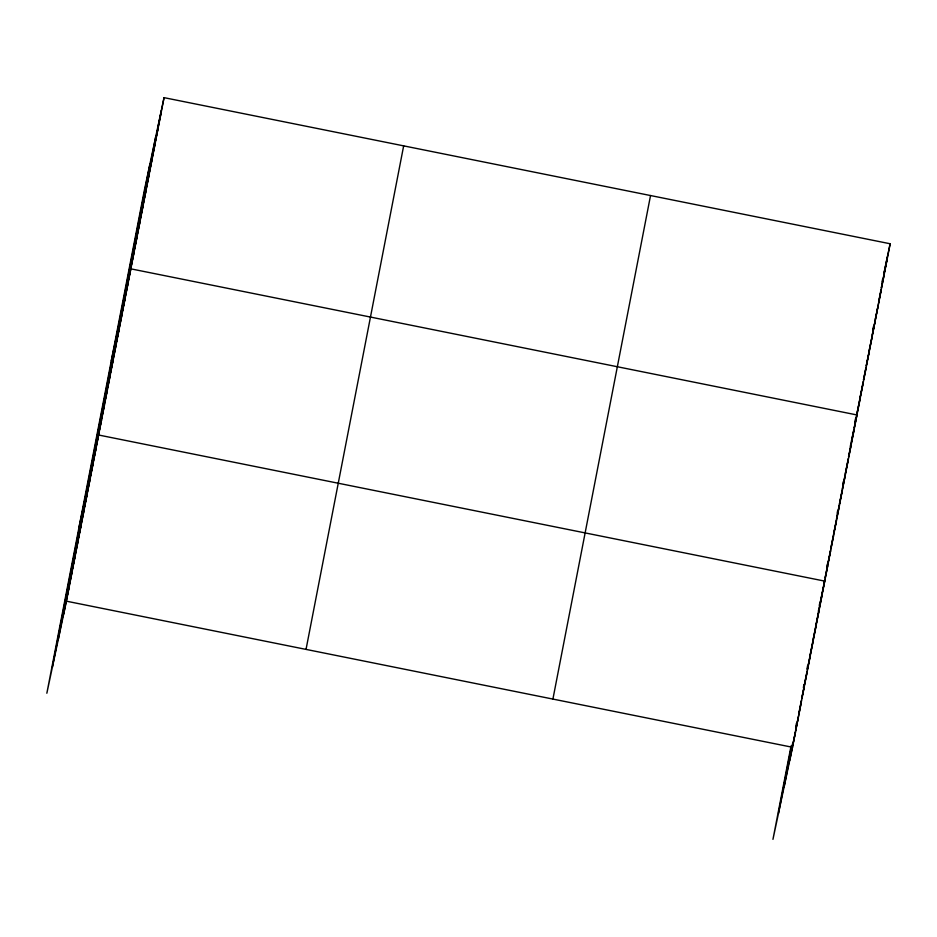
<?xml version="1.0" encoding="UTF-8"?>
<svg xmlns="http://www.w3.org/2000/svg" width="937" height="937" viewBox="0 0 937 937"><rect width="100%" height="100%" fill="white"/><g stroke="black" fill="none" stroke-linecap="round" stroke-linejoin="round"><path stroke-width="1.41" d="M52.378 667.203L150.002 163.67M58.082 640.381L155.706 136.849M63.622 614.344L161.246 110.812M164.045 97.647L144.474 189.707L46.85 693.239L66.422 601.179L164.045 97.647L890.15 243.761L792.526 747.293L772.955 839.353L791.062 745.969M306.036 649.4L403.66 145.867M552.912 699.084L650.536 195.54M778.495 813.316L791.542 746.028M784.199 786.494L792.444 743.919M795.911 726.07L796.438 723.317M803.36 687.617L803.899 684.865M807.097 668.386L807.624 665.645M819.336 605.22L819.875 602.468M826.797 566.768L827.324 564.015M837.174 513.207L837.713 510.466M842.773 484.37L843.3 481.618M854.931 421.615L855.481 418.78M872.769 329.648L873.319 326.814M789.727 760.457L801.311 701.977M798.781 713.76L801.44 700.033M807.038 671.197L801.709 698.662L804.239 686.868M824.876 579.183L807.296 669.814L810.095 656.661M830.463 550.347L825.146 577.813L827.676 566.018M848.301 458.334L830.732 548.977L833.532 535.812M848.571 456.963L853.9 429.497M863.211 381.429L854.157 428.127L856.957 414.962L130.852 268.849L111.28 360.909M865.952 367.281L863.492 380.012L866.011 368.264M878.578 302.194L881.038 289.463M887.351 256.914L881.319 288.046L884.118 274.881M158.224 126.378L161.023 113.213M155.202 141.932L158.002 128.779M152.192 157.498L154.992 144.345M149.17 173.064L151.97 159.899M146.16 188.63L148.948 175.465M143.138 204.196L145.938 191.031M140.117 219.75L142.916 206.597M137.107 235.316L139.906 222.163M134.085 250.882L136.884 237.717M131.063 266.448L133.862 253.283M125.125 297.123L127.924 283.958M122.197 312.22L124.996 299.067M119.268 327.329L122.068 314.164M116.34 342.438L119.14 329.274M113.412 357.536L116.2 344.383M110.484 372.645L113.272 359.492M107.556 387.754L110.343 374.589M104.616 402.863L107.415 389.698M101.688 417.961L104.487 404.807M98.76 433.07L101.559 419.917M79.071 527.074L98.631 435.014L824.747 581.127L819.453 606.005M92.904 463.288L95.703 450.123M89.975 478.385L92.775 465.232M87.047 493.494L89.847 480.341M84.119 508.604L86.918 495.439M81.191 523.713L83.99 510.548M78.263 538.81L81.062 525.657M75.335 553.919L78.134 540.754M72.407 569.028L75.206 555.864M69.479 584.138L72.278 570.973M66.55 599.235L69.35 586.082M882.092 281.65L882.654 279.05M884.036 272.538L884.587 269.938M884.868 268.638L890.15 243.761M884.341 272.48L887.128 259.326M881.096 290.447L866.233 365.863L869.032 352.71M875.287 319.177L878.074 306.012M872.265 334.743L875.064 321.578M869.243 350.297L872.042 337.144M860.201 396.995L862.989 383.83M857.179 412.561L859.979 399.396M850.292 446.352L850.843 443.74M851.393 441.14L853.888 429.427M851.229 443.224L854.029 430.071M848.582 457.022L851.101 445.169M845.373 473.443L848.172 460.278M842.445 488.552L845.244 475.387M839.517 503.649L842.316 490.496M836.589 518.758L839.388 505.593M833.661 533.867L836.46 520.703M827.804 564.074L830.604 550.921M818.352 611.217L818.903 608.605M819.02 609.39L821.819 596.237M816.092 624.499L818.879 611.346M813.164 639.608L815.951 626.443M810.236 654.717L813.023 641.552M804.368 684.924L807.167 671.77M795.583 730.239L798.383 717.086M792.655 745.348L795.454 732.195M66.422 601.179L792.526 747.293"/></g></svg>
